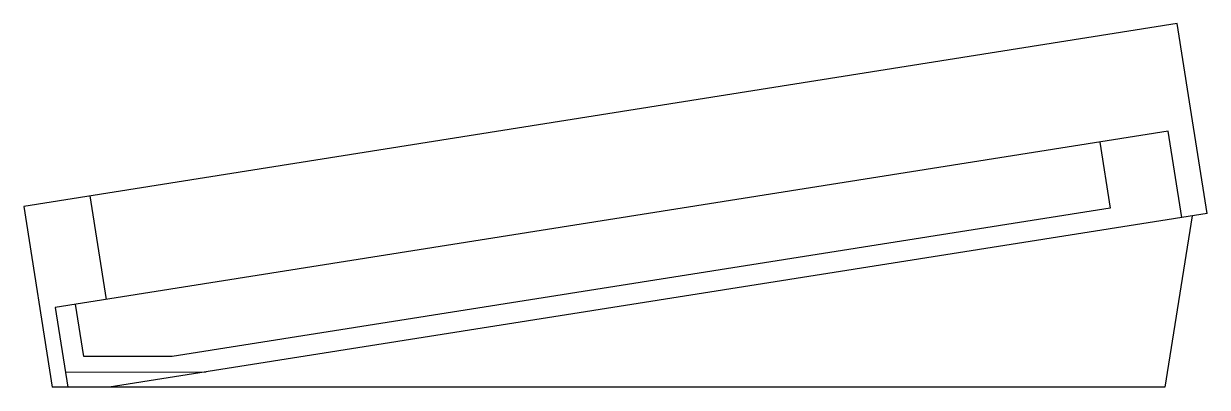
# Model space of a CAD drawing. Header units: millimetres. Extents: x 10 to 125, y 10 to 45.
import ezdxf

# ---------------------------------------------------------------- set-up
doc = ezdxf.new("R2010")
doc.units = ezdxf.units.MM
doc.header["$MEASUREMENT"] = 0

msp = doc.modelspace()

# ---------------------------------------------------------------- linework, layer by layer
for p, q in [((16.43, 28.64), (18.03, 18.56)), ((125.25, 26.94), (18.31, 10)), ((123.77, 26.7), (121.12, 10)), ((121.12, 10), (12.79, 10))]:
    msp.add_line(p, q)
for points in [[(125.25, 26.94), (123.53, 37.8), (122.32, 45.41), (10, 27.62), (12.79, 10)], [(122.78, 26.55), (122.78, 26.55), (121.45, 34.94), (13.08, 17.78), (14.31, 10)], [(114.77, 33.88), (115.79, 27.46), (24.46, 13), (15.86, 13), (15.05, 18.09)], [(14.07, 11.49), (27.78, 11.5)]]:
    msp.add_lwpolyline(points)

doc.saveas('drawing.dxf')
